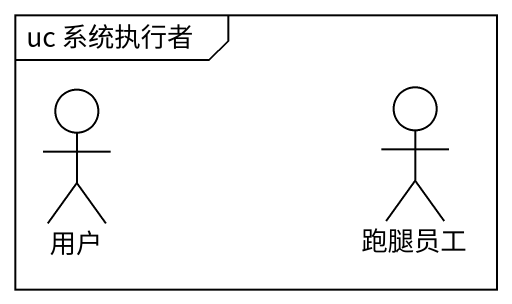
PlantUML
@startuml
mainframe uc 系统执行者
actor 用户
actor 跑腿员工
@enduml
